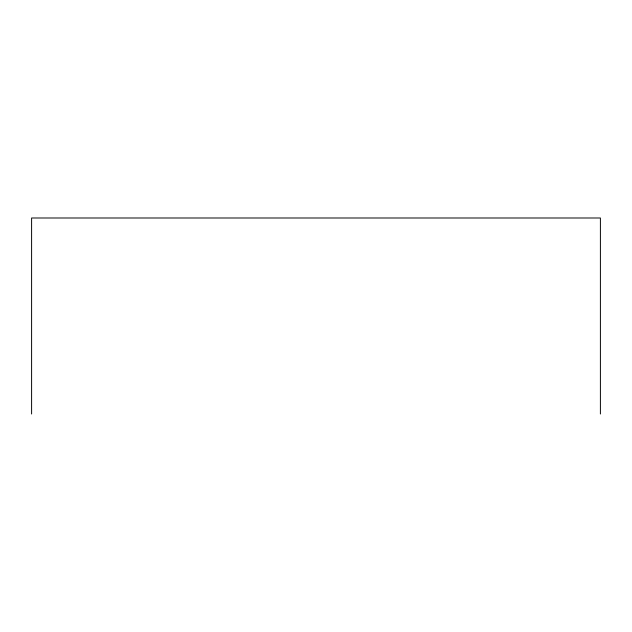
<?xml version="1.0" encoding="UTF-8"?>
<svg xmlns="http://www.w3.org/2000/svg" width="632" height="632" viewBox="0 0 632 632"><rect width="100%" height="100%" fill="white"/><g stroke="black" fill="none" stroke-linecap="round" stroke-linejoin="round"><path stroke-width="0.95" d="M600.4 414.007L600.4 217.993L31.6 217.993L31.6 414.007"/></g></svg>
